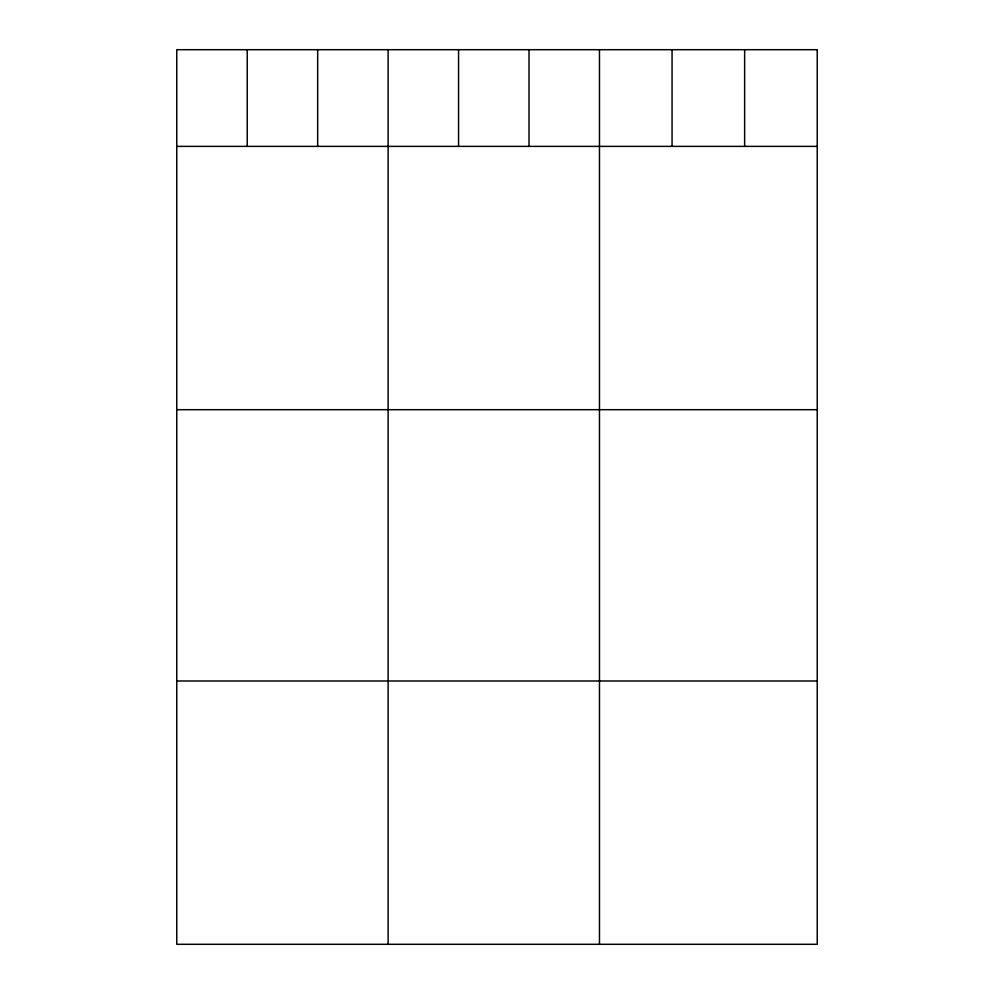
<?xml version="1.0" encoding="UTF-8"?>
<svg xmlns="http://www.w3.org/2000/svg" width="994" height="994" viewBox="0 0 994 994"><rect width="100%" height="100%" fill="white"/><g stroke="black" fill="none" stroke-linecap="round" stroke-linejoin="round"><path stroke-width="1.49" d="M176.77 146.379L817.23 146.379M176.77 409.69L817.23 409.69M176.77 680.989L817.23 680.989M744.643 49.7L744.643 146.379M672.056 49.7L672.056 146.379M599.469 49.7L599.469 944.3M529.019 49.7L529.019 146.379M458.569 49.7L458.569 146.379M388.12 49.7L388.12 944.3M317.67 49.7L317.67 146.379M247.22 49.7L247.22 146.379M817.23 49.7L176.77 49.7L176.77 944.3L817.23 944.3L817.23 49.7"/></g></svg>
